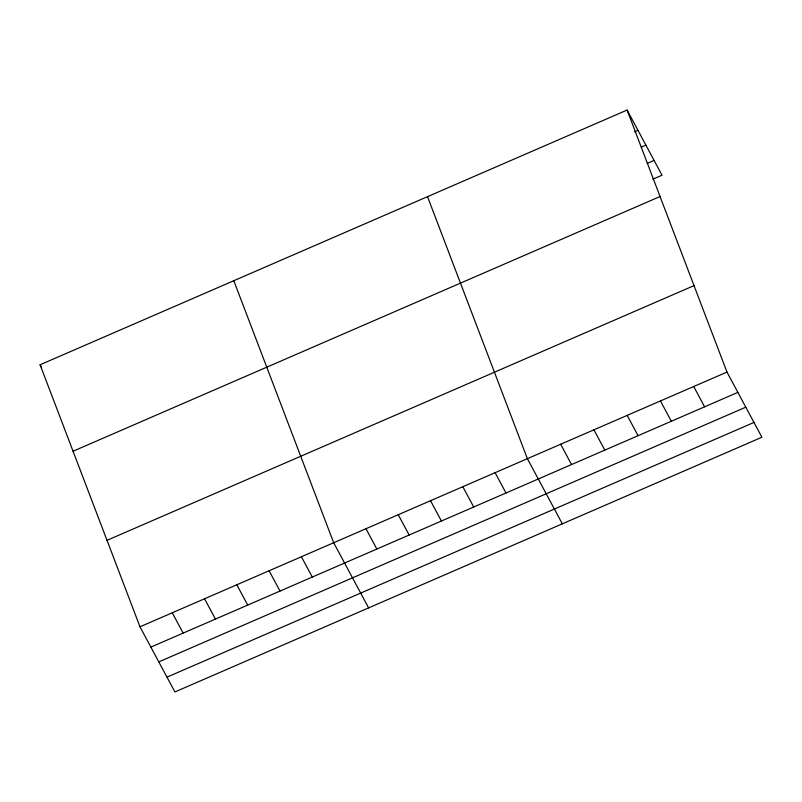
<?xml version="1.0" encoding="UTF-8"?>
<svg xmlns="http://www.w3.org/2000/svg" width="802" height="802" viewBox="0 0 802 802"><rect width="100%" height="100%" fill="white"/><g stroke="black" fill="none" stroke-linecap="round" stroke-linejoin="round"><path stroke-width="1.2" d="M627.094 110.054L726.973 372.078L761.9 437.23L174.906 691.946L139.979 626.793L40.1 364.77L627.094 110.054L662.021 175.207L652.848 179.187M634.542 131.859L637.981 130.365M641.329 147.157L645.921 145.162M647.214 163.397L654.091 160.41M73.062 451.235L660.056 196.53M107.017 540.327L694.011 285.612M139.979 626.793L726.973 372.078M150.866 647.104L737.86 392.389M158.796 661.901L745.79 407.185M166.976 677.149L753.97 422.433M693.71 386.514L704.597 406.825M660.447 400.95L671.334 421.261M627.184 415.386L638.071 435.687M593.921 429.812L604.808 450.123M560.658 444.248L571.545 464.558M562.322 523.836L527.395 458.684L427.516 196.66M495.105 472.689L505.992 492.999M462.824 486.704L473.711 507.014M430.534 500.709L441.421 521.019M398.253 514.724L409.14 535.034M365.963 528.729L376.86 549.039M368.619 607.886L333.682 542.743L233.803 280.72M301.402 556.748L312.289 577.059M269.111 570.753L279.998 591.064M236.831 584.768L247.718 605.079M204.54 598.773L215.437 619.084M40.1 364.77L41.243 366.905M172.26 612.788L183.147 633.099"/></g></svg>
